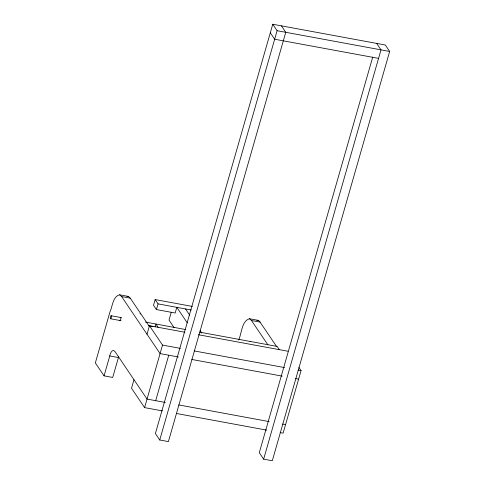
<?xml version="1.0" encoding="UTF-8"?>
<svg xmlns="http://www.w3.org/2000/svg" width="485" height="485" viewBox="0 0 485 485"><rect width="100%" height="100%" fill="white"/><g stroke="black" fill="none" stroke-linecap="round" stroke-linejoin="round"><path stroke-width="0.73" d="M118.722 356.536L112.708 377.445L104.051 375.851L109.755 355.954C110.04 353.62 112.623 347.806 115.103 351.734L147.04 399.088L165.361 402.465M192.387 306.441L155.151 299.572L153.521 305.259L156.425 309.563L175.182 313.019L176.813 307.338L187.271 322.84M133.975 379.713L131.526 388.242L144.591 407.612L162.469 410.91M147.016 334.238L149.459 325.708L184.888 332.243M156.425 309.563L158.055 303.877L155.151 299.572M155.127 326.92L155.94 324.077L158.116 327.308M171.26 312.267L169.016 320.088L174.036 327.527M144.591 407.612L162.523 345.084L149.459 325.708M155.697 400.683L168.738 355.208M372.741 57.024L259.287 452.699L263.64 459.156L272.297 460.75L389.661 51.458L385.308 45.002L272.752 24.25L155.388 433.541L159.741 439.998L168.404 441.599L285.762 32.301L281.409 25.844M159.741 439.998L277.105 30.707L272.752 24.25M238.656 339.979C241.706 333.722 241.621 320.846 249.526 318.748L258.184 320.349L259.499 321.282L276.565 346.466M263.64 459.156L381.004 49.858L376.645 43.401M298.942 367.497L301.052 370.619L283.119 433.147L280.142 432.602M126.955 296.414L128.313 296.408L130.271 298.166L149.501 326.684M256.82 320.355L258.184 320.349M128.313 296.408L119.656 294.807C112.835 296.262 112.52 306.411 110.01 311.776L95.339 362.938L104.051 375.851M277.105 30.707L389.661 51.458M378.561 58.388L274.662 39.236L270.309 32.78M119.656 294.807L121.608 296.571L130.271 298.166M249.526 318.748L251.479 320.512L260.136 322.107M158.055 303.877L191.242 310M111.144 315.741A1.54 0.479 -79.6 0 1 111.107 318.124A1.54 0.479 -79.6 0 1 110.307 317.905A1.54 0.479 -79.6 0 1 111.144 315.741L121.571 317.663M145.391 322.052L185.682 329.564M199.814 332.164L277.153 346.423L279.33 349.649M198.274 334.711L287.987 351.249M110.562 318.766L120.983 320.688M148.531 325.768L152.999 326.593M162.523 345.084L180.396 348.375M194.552 350.988L284.665 367.6M298.075 370.073L301.052 370.619M178.401 356.984L160.08 353.607L121.608 296.571M191.787 359.458L282.221 376.124M295.626 378.597L298.608 379.149M109.755 355.954L118.413 357.554M178.747 404.933L269.181 421.604M282.585 424.072L285.568 424.624M176.619 413.517L266.738 430.128M251.479 320.512L267.908 344.871M185.47 308.933L189.653 315.135M200.111 330.637L201.784 333.122M250.139 341.719A1.54 0.479 -79.6 0 1 250.684 341.646M120.213 317.875A1.54 0.479 -79.6 0 1 120.874 317.954A1.54 0.479 -79.6 0 1 120.522 320.064A1.54 0.479 -79.6 0 1 119.837 320.13M140.026 313.292A9.257 2.861 -79.6 0 1 140.644 314.062"/></g></svg>
